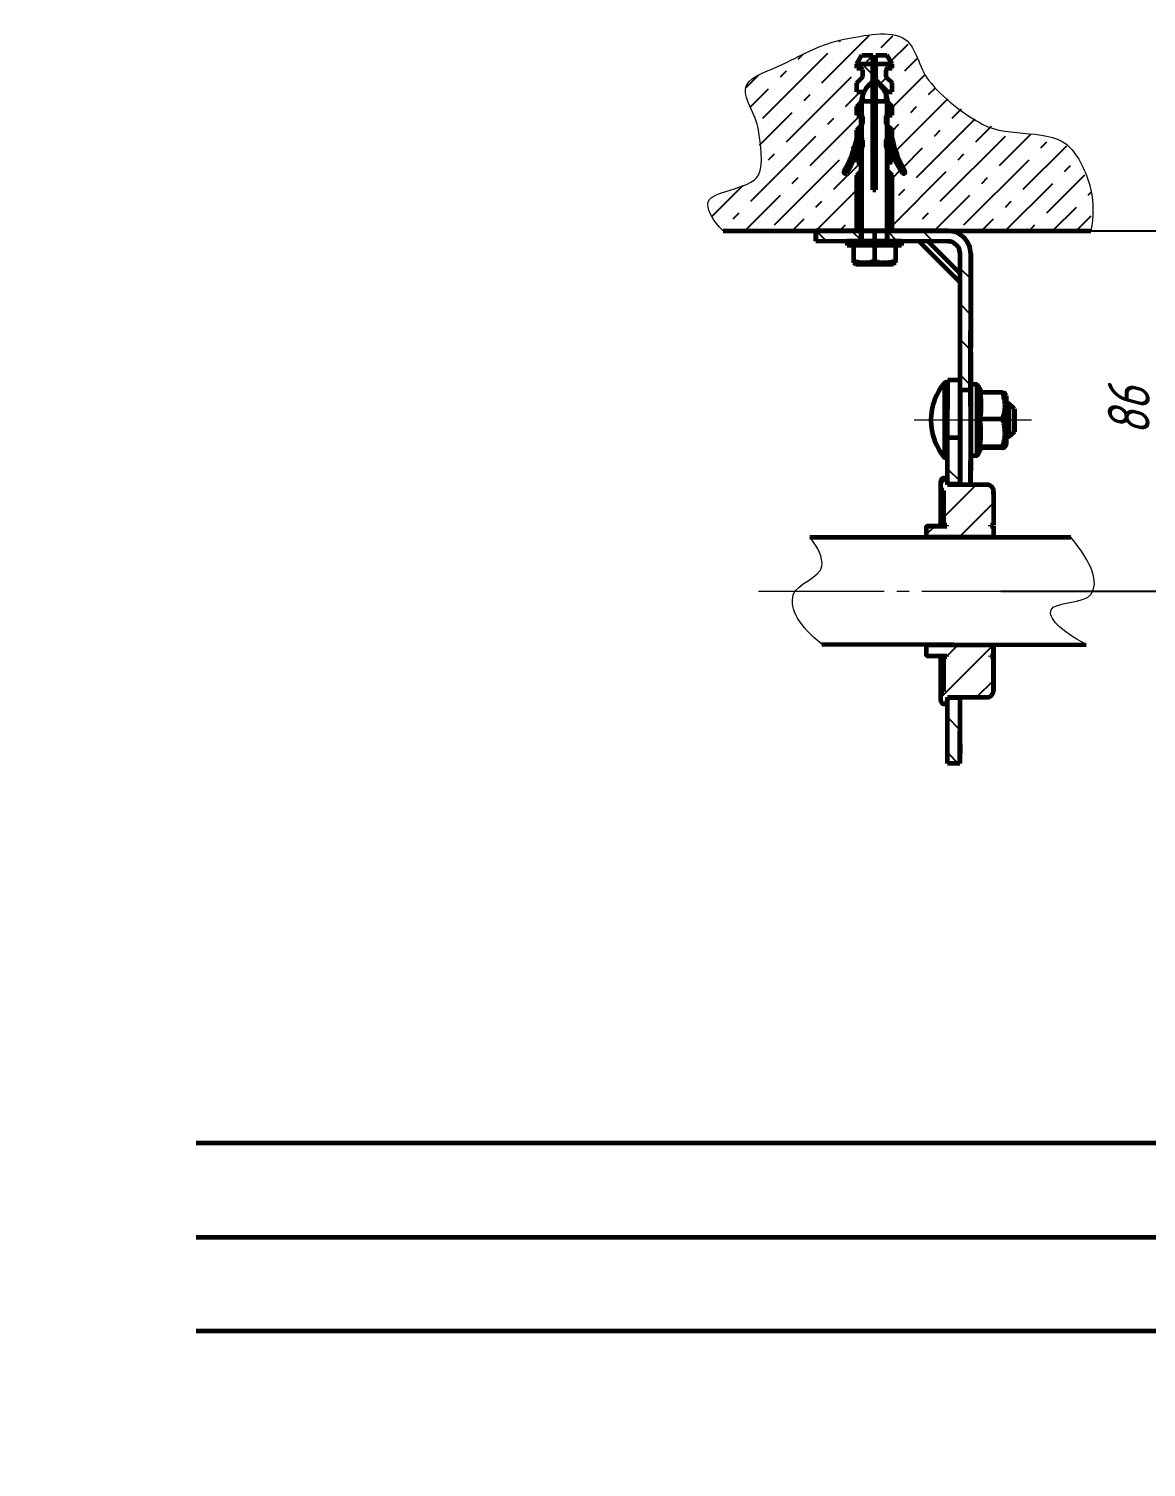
# Model space of a CAD drawing. Header units: millimetres. Extents: x 0 to 1680, y 0 to 594.
# Drawn here: x 0 to 133.5, y 0 to 171.9 of the extents above; entities that cross this region are included whole.
import ezdxf

# ---------------------------------------------------------------- set-up
doc = ezdxf.new("R2010")
doc.units = ezdxf.units.MM
for name, pattern in [('K5LT_AXLED', [19.5, 15, -1.5, 1.5, -1.5]), ('K5LT_BASIC', [0]), ('K5LT_THIN', [0])]:
    doc.linetypes.add(name, pattern=pattern)
doc.layers.add('Системный слой', color=7, linetype='Continuous')
doc.styles.add('KDIMTEXTSTYLE', font='GOST_AU.SHX', dxfattribs={"width": 0.96, "oblique": 15, "height": 5})
doc.dimstyles.new('KDIMSTYLE (1.00)', dxfattribs={"dimtxt": 5, "dimasz": 1, "dimexe": 2, "dimexo": 0, "dimgap": 1, "dimtad": 1, "dimtxsty": 'KDIMTEXTSTYLE', "dimsah": 1, "dimcen": 0, "dimdle": 1, "dimadec": 0, "dimazin": 0, "dimtfac": 0.667, "dimtmove": 0, "dimatfit": 3, "dimfxl": 1, "dimtvp": 1, "dimtolj": 1, "dimtzin": 0, "dimarcsym": 0})
pattern_1 = [(135, (0, 0), (-2.12132, -2.12132), [])]

# ---------------------------------------------------------------- blocks, each defined once
blk = doc.blocks.new('KDIMARROW_01')
at = {"layer": 'Системный слой'}
blk.add_hatch(color=0, dxfattribs=at).paths.add_polyline_path([(0, 0), (-5, 0.66), (-4.5, 0), (-5, -0.66)])
at = {"layer": 'Системный слой', "color": 0, "linetype": 'K5LT_THIN', "lineweight": 18}
for p, q in [((-4.5, 0), (-5, 0.66)), ((-5, 0.66), (0, 0)), ((0, 0), (-5, -0.66)), ((-5, -0.66), (-4.5, 0)), ((0, 0), (-1, 0))]:
    blk.add_line(p, q, dxfattribs=at)

msp = doc.modelspace()

# ---------------------------------------------------------------- hatches: boundary and pattern name
at = {"layer": 'Системный слой'}
h = msp.add_hatch(dxfattribs=at)
h.set_pattern_fill('Бетон', angle=45, style=0, pattern_type=0)
h.set_pattern_definition([(45, (0, 0), (-2.82843, 2.82843), [11, -5]), (45, (9.1924, 9.1924), (-2.82843, 2.82843), [1, -15]), (45, (4.2426, 7.071), (-2.82843, 2.82843), [11, -5]), (45, (13.435, 16.2635), (-2.82843, 2.82843), [1, -15])])
h.paths.add_polyline_path([(82.94565, 147.77569), (98.93412, 147.77569), (98.93412, 154.42569), (99.40786, 154.89943), (99.45912, 155.02318), (99.45912, 155.82569), (99.40786, 155.94943), (99.28412, 156.00069), (98.93412, 156.00069), (98.93412, 157.05069), (97.71022, 154.70121), (97.58747, 154.61972), (97.44306, 154.6489), (97.36157, 154.77164), (97.38509, 154.90714), (98.93412, 158.80069), (98.93412, 159.85069), (99.45912, 160.37569), (99.45912, 161.60069), (98.93412, 161.60069), (98.93412, 162.65069), (99.45912, 163.17569), (99.45912, 163.27569), (99.63412, 163.97118), (99.63412, 164.22569), (99.58286, 164.34943), (99.45912, 164.40069), (98.93412, 164.40069), (98.93412, 165.45069), (99.58286, 166.09943), (99.63412, 166.22318), (99.63412, 167.02569), (99.58286, 167.14943), (99.45912, 167.20069), (98.93412, 167.20069), (98.93412, 167.72569), (99.54034, 168.77569), (100.85609, 168.77569), (100.85609, 167.72569), (100.85609, 165.6449), (101.03412, 165.77569), (101.21215, 165.6449), (101.21215, 167.72569), (101.21215, 168.77569), (102.5279, 168.77569), (103.13412, 167.72569), (103.13412, 167.20069), (102.60912, 167.20069), (102.48538, 167.14943), (102.43412, 167.02569), (102.43412, 166.22318), (102.48538, 166.09943), (103.13412, 165.45069), (103.13412, 164.40069), (102.60912, 164.40069), (102.48538, 164.34943), (102.43412, 164.22569), (102.43412, 163.97118), (102.60912, 163.27569), (102.60912, 163.17569), (103.13412, 162.65069), (103.13412, 161.60069), (102.60912, 161.60069), (102.60912, 160.37569), (103.13412, 159.85069), (103.13412, 158.80069), (104.68315, 154.90714), (104.70436, 154.76134), (104.61626, 154.64325), (104.47046, 154.62204), (104.35802, 154.70121), (103.13412, 157.05069), (103.13412, 156.00069), (102.78412, 156.00069), (102.66038, 155.94943), (102.60912, 155.82569), (102.60912, 155.02318), (102.66038, 154.89943), (103.13412, 154.42569), (103.13412, 147.77569), (126.88857, 147.77569), (126.99492, 152.11195), (126.88857, 152.67569), (125.44697, 156.30627), (124.42736, 157.69943), (122.42428, 158.89242), (118.98638, 159.4328), (114.00906, 160.48237), (113.97762, 160.49943), (109.08819, 164.04547), (107.50708, 165.77569), (106.30151, 168.10987), (104.68315, 170.66688), (102.54557, 171.29308), (99.0934, 170.99093), (97.38509, 170.66688), (93.22753, 169.23824), (90.18421, 167.72569), (86.77158, 166.18662), (85.7453, 165.16288), (85.78514, 163.6386), (87.06591, 160.36278), (87.16869, 159.85069), (87.48674, 155.5897), (87.16869, 154.42569), (85.93535, 153.39857), (82.5374, 152.23101), (81.12825, 151.07674), (81.12188, 150.93456), (81.97129, 148.91182)])
h = msp.add_hatch(dxfattribs=at)
h.set_pattern_fill('Неметалл', angle=45, style=0, pattern_type=0)
h.set_pattern_definition([(45, (0, 0), (-2.12132, 2.12132), []), (135, (0, 0), (-2.12132, -2.12132), [])])
h.paths.add_polyline_path([(99.63412, 167.02569), (99.63412, 166.22318), (99.58286, 166.09943), (98.93412, 165.45069), (98.93412, 164.40069), (99.45912, 164.40069), (99.58286, 164.34943), (99.63412, 164.22569), (99.63412, 163.97118), (100.85609, 165.6449), (100.85609, 167.72569), (98.93412, 167.72569), (98.93412, 167.20069), (99.45912, 167.20069), (99.58286, 167.14943)])
h.paths.add_polyline_path([(102.48538, 166.09943), (102.43412, 166.22318), (102.43412, 167.02569), (102.48538, 167.14943), (102.60912, 167.20069), (103.13412, 167.20069), (103.13412, 167.72569), (101.21215, 167.72569), (101.21215, 165.6449), (102.43412, 163.97118), (102.43412, 164.22569), (102.48538, 164.34943), (102.60912, 164.40069), (103.13412, 164.40069), (103.13412, 165.45069)])
h.paths.add_polyline_path([(101.21215, 167.72569), (103.13412, 167.72569), (102.5279, 168.77569), (101.21215, 168.77569)])
h.paths.add_polyline_path([(98.93412, 167.72569), (100.85609, 167.72569), (100.85609, 168.77569), (99.54034, 168.77569)])
h.paths.add_polyline_path([(104.68315, 154.90714), (103.13412, 158.80069), (102.60912, 158.80069), (104.29232, 154.79996), (104.35802, 154.70121), (104.48077, 154.61972), (104.62518, 154.6489), (104.70667, 154.77164)])
h.paths.add_polyline_path([(103.13412, 158.80069), (103.13412, 159.85069), (102.60912, 160.37569), (102.60912, 158.80069)])
h.paths.add_polyline_path([(103.13412, 161.60069), (103.13412, 162.65069), (102.60912, 163.17569), (102.60912, 161.60069)])
h.paths.add_polyline_path([(98.93412, 162.65069), (98.93412, 161.60069), (99.45912, 161.60069), (99.45912, 163.17569)])
h.paths.add_polyline_path([(98.93412, 159.85069), (98.93412, 158.80069), (99.05422, 158.80069), (99.45912, 158.80069), (99.45912, 160.37569)])
h.paths.add_polyline_path([(98.93412, 157.05069), (99.45912, 158.80069), (99.05422, 158.80069), (98.93412, 158.80069), (97.38509, 154.90714), (97.36388, 154.76134), (97.45198, 154.64325), (97.59777, 154.62204), (97.71022, 154.70121)])
h.paths.add_polyline_path([(99.45912, 155.82569), (99.45912, 157.57569), (98.93412, 157.05069), (98.93412, 156.00069), (99.28412, 156.00069), (99.40786, 155.94943)])
h.paths.add_polyline_path([(102.60912, 157.57569), (102.60912, 155.82569), (102.66038, 155.94943), (102.78412, 156.00069), (103.13412, 156.00069), (103.13412, 157.05069)])
h.paths.add_polyline_path([(102.60912, 155.02318), (102.60912, 147.77569), (103.13412, 147.77569), (103.13412, 154.42569), (102.66038, 154.89943)])
h.paths.add_polyline_path([(98.93412, 154.42569), (98.93412, 147.77569), (99.45912, 147.77569), (99.45912, 155.02318), (99.40786, 154.89943)])
h = msp.add_hatch(dxfattribs=at)
h.set_pattern_fill('Металл', angle=135, style=0, pattern_type=0)
h.set_pattern_definition(pattern_1)
edge = h.paths.add_edge_path()
edge.add_line((109.78412, 147.76786), (94.03412, 147.77569))
edge.add_line((94.03412, 147.77569), (94.0335, 146.52569))
edge.add_line((94.0335, 146.52569), (109.7835, 146.51786))
edge.add_line((109.7835, 146.51786), (110.84394, 146.07799))
edge.add_line((110.84394, 146.07799), (111.28275, 145.01711))
edge.add_line((111.28275, 145.01711), (111.27687, 128.73235))
edge.add_line((111.27687, 128.73235), (112.5239, 128.73173))
edge.add_line((112.52389, 128.73172), (112.53275, 145.01649))
edge.add_line((112.53275, 145.01649), (111.76279, 146.92625))
edge.add_line((111.76279, 146.92625), (109.8827, 147.76604))
edge.add_line((109.8827, 147.76604), (109.78412, 147.76786))
h = msp.add_hatch(dxfattribs=at)
h.set_pattern_fill('Металл', angle=135, style=0, pattern_type=0)
h.set_pattern_definition(pattern_1)
edge = h.paths.add_edge_path()
edge.add_line((111.25247, 84.1104), (111.25562, 91.98235))
edge.add_line((111.25563, 91.98236), (109.75562, 91.9831))
edge.add_line((109.75562, 91.9831), (109.75247, 84.11085))
edge.add_line((109.75247, 84.11085), (111.25247, 84.1104))
h.paths.add_polyline_path([(111.26809, 115.51711), (111.27086, 121.10072), (109.77086, 121.10121), (109.76809, 115.51786)])
h = msp.add_hatch(dxfattribs=at)
h.set_pattern_fill('Металл', angle=45, style=0, pattern_type=0)
h.set_pattern_definition([(45, (0, 0), (-2.12132, 2.12132), [])])
edge = h.paths.add_edge_path()
edge.add_line((108.95544, 91.6335), (109.47934, 91.25297))
edge.add_line((109.47934, 91.25297), (109.75544, 91.6331))
edge.add_line((109.75544, 91.6331), (109.75564, 92.0331))
edge.add_line((109.75564, 92.0331), (114.45564, 92.03076))
edge.add_line((114.45564, 92.03076), (115.23093, 92.63191))
edge.add_line((115.23093, 92.63191), (115.25604, 92.83036))
edge.add_line((115.25604, 92.83036), (115.25805, 96.88037))
edge.add_line((115.25805, 96.88037), (114.88655, 96.88055))
edge.add_line((114.88655, 96.88055), (114.8866, 96.98055))
edge.add_line((114.8866, 96.98055), (115.2581, 96.98037))
edge.add_line((115.2581, 96.98037), (115.25876, 98.30537))
edge.add_line((115.25876, 98.30537), (107.25876, 98.30935))
edge.add_line((107.25876, 98.30935), (107.2581, 96.98435))
edge.add_line((107.2581, 96.98435), (109.6796, 96.98314))
edge.add_line((109.6796, 96.98314), (109.67955, 96.88314))
edge.add_line((109.67955, 96.88314), (109.30805, 96.88333))
edge.add_line((109.30805, 96.88333), (109.30599, 92.73332))
edge.add_line((109.30599, 92.73332), (108.95581, 92.3835))
edge.add_line((108.95581, 92.3835), (108.95544, 91.6335))
edge = h.paths.add_edge_path()
edge.add_line((109.76847, 117.83309), (109.24457, 118.21361))
edge.add_line((109.24457, 118.21361), (108.96847, 117.83348))
edge.add_line((108.96847, 117.83348), (108.96809, 117.08348))
edge.add_line((108.96809, 117.08348), (109.31792, 116.73331))
edge.add_line((109.31792, 116.73331), (109.31586, 112.58331))
edge.add_line((109.31586, 112.58331), (109.68736, 112.58312))
edge.add_line((109.68736, 112.58312), (109.68731, 112.48312))
edge.add_line((109.68731, 112.48312), (107.26581, 112.48433))
edge.add_line((107.26581, 112.48433), (107.26515, 111.15932))
edge.add_line((107.26515, 111.15932), (115.26515, 111.15535))
edge.add_line((115.26515, 111.15535), (115.26581, 112.48035))
edge.add_line((115.26581, 112.48035), (114.89431, 112.48054))
edge.add_line((114.89431, 112.48054), (114.89436, 112.58054))
edge.add_line((114.89436, 112.58054), (115.26586, 112.58035))
edge.add_line((115.26586, 112.58035), (115.26787, 116.63035))
edge.add_line((115.26787, 116.63035), (114.66633, 117.40574))
edge.add_line((114.66633, 117.40574), (114.46827, 117.43075))
edge.add_line((114.46827, 117.43075), (109.76827, 117.43309))
edge.add_line((109.76827, 117.43309), (109.76847, 117.83309))

# ---------------------------------------------------------------- linework, layer by layer
at = {"layer": 'Системный слой', "color": 5, "linetype": 'K5LT_BASIC', "lineweight": 60, "true_color": 0x0000ff}
for p, q in [((98.93412, 167.72569), (99.54034, 168.77569)), ((99.54034, 168.77569), (100.85609, 168.77569)), ((100.85609, 167.72569), (100.85609, 168.77569)), ((101.21215, 168.77569), (102.5279, 168.77569)), ((101.21215, 167.72569), (101.21215, 168.77569)), ((103.13412, 167.72569), (102.5279, 168.77569)), ((98.93412, 167.72569), (100.85609, 167.72569)), ((98.93412, 167.20069), (98.93412, 167.72569)), ((98.93412, 167.20069), (99.45912, 167.20069)), ((99.63412, 166.22318), (99.63412, 167.02569)), ((100.85609, 152.67569), (100.85609, 167.72569)), ((101.21215, 152.67569), (101.21215, 167.72569)), ((101.21215, 167.72569), (103.13412, 167.72569)), ((102.43412, 166.22318), (102.43412, 167.02569)), ((102.60912, 167.20069), (103.13412, 167.20069)), ((103.13412, 167.20069), (103.13412, 167.72569)), ((98.93412, 165.45069), (99.58286, 166.09943)), ((98.93412, 164.40069), (98.93412, 165.45069)), ((102.48538, 166.09943), (103.13412, 165.45069)), ((103.13412, 164.40069), (103.13412, 165.45069)), ((98.93412, 164.40069), (99.45912, 164.40069)), ((99.63412, 163.42318), (99.63412, 164.22569)), ((102.43412, 163.42318), (102.43412, 164.22569)), ((102.60912, 164.40069), (103.13412, 164.40069)), ((98.93412, 162.65069), (99.58286, 163.29943)), ((98.93412, 161.60069), (98.93412, 162.65069)), ((99.45912, 146.52569), (99.45912, 163.27569)), ((99.45912, 163.27569), (102.60912, 163.27569)), ((102.48538, 163.29943), (103.13412, 162.65069)), ((102.60912, 146.52569), (102.60912, 163.27569)), ((103.13412, 161.60069), (103.13412, 162.65069)), ((98.93412, 161.60069), (99.45912, 161.60069)), ((98.93412, 159.85069), (99.58286, 160.49943)), ((99.63412, 160.62318), (99.63412, 161.42569)), ((102.43412, 160.62318), (102.43412, 161.42569)), ((102.48538, 160.49943), (103.13412, 159.85069)), ((102.60912, 161.60069), (103.13412, 161.60069)), ((98.93412, 158.80069), (98.93412, 159.85069)), ((99.05422, 158.80069), (98.93412, 158.80069)), ((99.05422, 158.80069), (99.45912, 158.80069)), ((99.63412, 157.82318), (99.63412, 158.62569)), ((102.43412, 157.82318), (102.43412, 158.62569)), ((102.60912, 158.80069), (103.13412, 158.80069)), ((103.13412, 158.80069), (103.13412, 159.85069)), ((99.45912, 157.57569), (98.93412, 157.05069)), ((98.93412, 156.00069), (98.93412, 157.05069)), ((99.45912, 157.57569), (99.58286, 157.69943)), ((99.45912, 155.02318), (99.45912, 157.57569)), ((102.48538, 157.69943), (103.13412, 157.05069)), ((103.13412, 156.00069), (103.13412, 157.05069)), ((98.93412, 156.00069), (99.28412, 156.00069)), ((98.93412, 154.42569), (99.40786, 154.89943)), ((102.60912, 155.02318), (102.60912, 155.82569)), ((102.66038, 154.89943), (103.13412, 154.42569)), ((102.78412, 156.00069), (103.13412, 156.00069)), ((98.93412, 147.77569), (98.93412, 154.42569)), ((103.13412, 147.77569), (103.13412, 154.42569)), ((100.85609, 152.67569), (101.21215, 152.67569)), ((82.94565, 147.77569), (126.88857, 147.77569)), ((94.0335, 146.52569), (94.03412, 147.77569)), ((109.7835, 146.51786), (94.0335, 146.52569)), ((94.03412, 147.77569), (94.03412, 146.52569)), ((109.78412, 147.76786), (94.03412, 147.77569)), ((97.78412, 146.52569), (97.78412, 146.02569)), ((104.28412, 146.52569), (97.78412, 146.52569)), ((98.93412, 147.77569), (103.13412, 147.77569)), ((101.03412, 147.77569), (101.03412, 146.52569)), ((104.28412, 146.52569), (104.28412, 146.02569)), ((111.28105, 141.59821), (106.3646, 146.51956)), ((111.28158, 142.6683), (107.43469, 146.51903)), ((104.28412, 146.02569), (97.78412, 146.02569)), ((98.53412, 146.02569), (98.53412, 144.15775)), ((101.03412, 146.02569), (101.03412, 144.15775)), ((103.53412, 146.02569), (103.53412, 144.15775)), ((111.27368, 126.76711), (111.28275, 145.01711)), ((112.52368, 126.76649), (112.53275, 145.01649)), ((112.53757, 145.01649), (112.53275, 145.01649)), ((112.53635, 142.10964), (112.53757, 145.01657)), ((112.53757, 145.01649), (112.53635, 142.10964)), ((112.54817, 145.01648), (112.53938, 145.01649)), ((112.54817, 145.01648), (112.54259, 133.79549)), ((98.53412, 144.15775), (98.53412, 143.93446)), ((98.53412, 143.93446), (98.80912, 143.77569)), ((98.80912, 143.77569), (103.25912, 143.77569)), ((103.53412, 143.93446), (103.25912, 143.77569)), ((103.53412, 143.93446), (103.53412, 144.15775)), ((112.53771, 142.10963), (112.53635, 142.10964)), ((112.53838, 132.45926), (112.5364, 129.39769)), ((112.53396, 127.39604), (112.53677, 131.73353)), ((112.54164, 132.15521), (112.53847, 127.43246)), ((109.78376, 129.64906), (109.42268, 129.64924)), ((109.77107, 123.06644), (109.78385, 129.69487)), ((109.78473, 129.95082), (111.27449, 129.95008)), ((113.28446, 129.39732), (112.53446, 129.39769)), ((111.27107, 123.06595), (111.27914, 127.24814)), ((112.52687, 128.73173), (112.52389, 128.73172)), ((116.30518, 128.44684), (113.61605, 128.44818)), ((116.7838, 128.07058), (116.59564, 128.39686)), ((117.08334, 127.14543), (116.78293, 127.14558)), ((117.78303, 126.52008), (117.08334, 127.14543)), ((111.27716, 121.52409), (111.2795, 123.87289)), ((116.30262, 125.2504), (113.61348, 125.25174)), ((109.76829, 117.48309), (109.77107, 123.06644)), ((109.77107, 123.06644), (111.27107, 123.06595)), ((111.26829, 117.48234), (111.27107, 123.06595)), ((111.27926, 122.31989), (111.27795, 122.31989)), ((116.78089, 122.22058), (116.59231, 121.89433)), ((117.08135, 123.14543), (116.78094, 123.14558)), ((117.78166, 123.77008), (117.08135, 123.14543)), ((109.76987, 120.64906), (109.41821, 120.64924)), ((113.28023, 120.89732), (112.53023, 120.89769)), ((112.53299, 120.89769), (112.53178, 119.09145)), ((116.30186, 121.94937), (113.61273, 121.95071)), ((116.30368, 121.84479), (113.74203, 121.84606)), ((111.27864, 120.00465), (111.27716, 118.51888)), ((108.96809, 117.08348), (108.96847, 117.83348)), ((109.76847, 117.83309), (109.76827, 117.43309)), ((109.31586, 112.58331), (109.31792, 116.73331)), ((115.26787, 116.63035), (115.26586, 112.58035)), ((107.26515, 111.15932), (107.26581, 112.48433)), ((107.26581, 112.48434), (109.68731, 112.48313)), ((109.68731, 112.48312), (109.68736, 112.58312)), ((114.89436, 112.58054), (114.89431, 112.48054)), ((114.89431, 112.48054), (115.26581, 112.48035)), ((115.26581, 112.48035), (115.26515, 111.15535)), ((93.31812, 111.14658), (124.49512, 111.14658)), ((94.75305, 98.38036), (126.32139, 98.30935)), ((107.2581, 96.98435), (107.25876, 98.30935)), ((115.25876, 98.30537), (115.2581, 96.98037)), ((107.25811, 96.98434), (109.67961, 96.98313)), ((109.30599, 92.73332), (109.30805, 96.88333)), ((109.67955, 96.88314), (109.6796, 96.98314)), ((114.8866, 96.98055), (114.88655, 96.88055)), ((114.88661, 96.98054), (115.25811, 96.98036)), ((115.25805, 96.88037), (115.25604, 92.83036)), ((108.95544, 91.6335), (108.95581, 92.3835)), ((109.00437, 91.4416), (109.00574, 91.4391)), ((109.75247, 84.11085), (109.75562, 91.9831)), ((109.75564, 92.0331), (109.75544, 91.6331)), ((111.25247, 84.1104), (111.25562, 91.98235)), ((111.25644, 86.40325), (111.25247, 84.1104)), ((111.25247, 84.1104), (109.75247, 84.11085)), ((184.775, 38.75), (20, 38.75)), ((20, 27.5), (184.775, 27.5)), ((184.775, 16.25), (20, 16.25))]:
    msp.add_line(p, q, dxfattribs=at)
at = {"layer": 'Системный слой', "color": 7, "linetype": 'K5LT_THIN', "lineweight": 18}
for p, q in [((99.70912, 164.16683), (99.70912, 163.27569)), ((102.35912, 164.16683), (102.35912, 163.27569)), ((99.70912, 146.52569), (99.70912, 163.27569)), ((99.70912, 146.52569), (99.70912, 163.02569)), ((102.35912, 146.52569), (102.35912, 163.27569)), ((102.35912, 146.52569), (102.35912, 163.02569))]:
    msp.add_line(p, q, dxfattribs=at)
at = {"layer": 'Системный слой', "color": 30, "linetype": 'K5LT_AXLED', "lineweight": 18, "true_color": 0xff8000}
for p, q in [((119.78303, 125.14409), (105.78235, 125.15105)), ((87.19459, 104.6899), (131.2116, 104.6899))]:
    msp.add_line(p, q, dxfattribs=at)
at = {"layer": 'Системный слой', "color": 5, "linetype": 'K5LT_BASIC', "lineweight": 60, "true_color": 0x0000ff}
for centre, radius, start, end in [((99.45912, 167.02569), 0.175, 0, 90), ((102.60912, 167.02569), 0.175, 90, 180), ((99.45912, 166.22318), 0.175, 315, 0), ((102.60912, 166.22318), 0.175, 180, 225), ((99.45912, 164.22569), 0.175, 0, 90), ((99.45912, 163.42318), 0.175, 315, 0), ((102.60912, 164.22569), 0.175, 90, 180), ((102.60912, 163.42318), 0.175, 180, 225), ((99.45912, 161.42569), 0.175, 0, 90), ((99.45912, 160.62318), 0.175, 315, 0), ((102.60912, 161.42569), 0.175, 90, 180), ((102.60912, 160.62318), 0.175, 180, 225), ((85.98162, 161.69886), 13.27277, 329.2226444, 347.3875868), ((87.85676, 161.32765), 11.87436, 326.0792327, 347.713037), ((99.45912, 158.62569), 0.175, 0, 90), ((102.60912, 158.62569), 0.175, 90, 180), ((114.21148, 161.32765), 11.87436, 192.286963, 213.9207673), ((116.08661, 161.69886), 13.27277, 192.6124132, 210.7773556), ((99.45912, 157.82318), 0.175, 315, 0), ((102.60912, 157.82318), 0.175, 180, 225), ((97.55048, 154.80864), 0.1925, 149.2226444, 326.0792327), ((99.28412, 155.82569), 0.175, 0, 90), ((99.28412, 155.02318), 0.175, 315, 0), ((102.78412, 155.82569), 0.175, 90, 180), ((102.78412, 155.02318), 0.175, 180, 225), ((104.51776, 154.80864), 0.1925, 213.9207673, 30.7773556), ((114.78235, 125.14657), 7, 139.9663224, 179.9715165), ((112.04923, 128.21112), 1.71257, 7.9546771, 43.8399351), ((114.78235, 125.14657), 7, 179.9715165, 219.9767073), ((112.04615, 122.08476), 1.7126, 316.1034222, 353.6523239), ((109.31809, 117.08331), 0.35, 179.9714996, 269.9715379), ((109.36847, 117.83329), 0.4, 359.9715234, 179.9715572), ((109.36848, 117.8332), 0.40006, 1.1033772, 139.0258612), ((114.46787, 116.63075), 0.8, 359.9715066, 89.9715357), ((109.35544, 91.6333), 0.4, 179.9714725, 359.9715063), ((109.30581, 92.38332), 0.35, 89.9714918, 179.9715301), ((109.35545, 91.63338), 0.40007, 222.8114972, 358.8393814), ((114.45604, 92.83076), 0.8, 269.971494, 359.9715231)]:
    msp.add_arc(centre, radius, start, end, dxfattribs=at)
for centre, major_axis, ratio, start_param, end_param in [((109.78275, 145.01786), (0.00075, 1.5), 0.999999876, 4.71238898, 6.283185307), ((109.78275, 145.01786), (0.00137, 2.75), 0.999999876, 4.71238898, 6.283185307), ((109.78938, 145.01786), (0.00137, 2.75), 0.999999876, 4.71238898, 6.283185307), ((111.53828, 143.11013), (-0.99943, 1.0005), 0.000251533, -3.193535294, -3.141844167), ((111.53677, 143.11013), (0.99958, -1.0005), 0.000251494, 6.282933794, 6.283436821), ((112.53748, 131.11389), (-0.00106, -2.125), 0.00049716, 3.141592654, 4.416494004), ((112.53748, 131.11389), (-0.00106, -2.125), 0.00049716, 1.274797062, 3.141592654), ((112.5401, 133.7955), (-0.00249, -5), 0.00049716, 1.236550222, 1.570795354), ((109.42045, 125.14924), (-0.00224, -4.5), 0.00049716, 3.142185037, 4.712448431), ((109.42045, 125.14924), (-0.00224, -4.5), 0.00049716, 3.141592653, 3.142185037), ((109.78244, 125.32582), (0.0023, 4.625), 0.00049716, 0, 0.334245065), ((112.53235, 125.14769), (0.00211, 4.25), 0.00049716, 0, 0.495727441), ((113.28235, 125.14732), (0.00211, 4.25), 0.00049716, 0, 0.495727441), ((113.28235, 125.14732), (0.00211, 4.25), 0.00049716, 6.282668112, 6.283185307), ((111.27041, 115.73235), (-0.00646, -13), 0.00049716, 3.141592654, 4.581244759), ((132.9297, 115.72158), (-26148.53544, 13), 0.00049716, -1.570015699, -1.569967895), ((111.27041, 115.73235), (-0.00646, -13), 0.00049716, 1.701940548, 3.141592654), ((111.27041, 115.73235), (-0.00646, -13), 0.00049716, 1.701940548, 3.140498286), ((112.52041, 115.73173), (-0.00646, -13), 0.00049716, 3.141592654, 4.581244719), ((112.51743, 115.73173), (-0.00646, -13), 0.00049716, 3.141592654, 3.142373284), ((112.52041, 115.73173), (-0.00646, -13), 0.00049716, 1.701940588, 3.141592654), ((112.52041, 115.73173), (-0.00646, -13), 0.00049716, 1.701940588, 3.141592654), ((112.53235, 125.14769), (0.00211, 4.25), 0.00049716, 0.495727441, 3.141592654), ((113.28235, 125.14732), (0.00211, 4.25), 0.00049716, 0.495727441, 3.141592654), ((116.78235, 125.14558), (-0.00145, -2.925), 0.00049716, 3.140731547, 5.208116419), ((116.78235, 125.14558), (0.00108, 2.1625), 0.00049716, 0.00049716, 3.141095494), ((116.78235, 125.14558), (0.00108, 2.1625), 0.00049716, 5.893044405, 6.283682467), ((116.78235, 125.14558), (-0.00145, -2.925), 0.00049716, -3.959484998, -3.14245376), ((117.08235, 125.14543), (-0.00099, -2), 0.00049716, 3.141592653, 4.712448431), ((117.08235, 125.14543), (-0.00099, -2), 0.00049716, 3.14114876, 3.141592653), ((117.78235, 125.14508), (-0.00068, -1.375), 0.00049716, 3.14114876, 4.712448431), ((117.78235, 125.14508), (-0.00068, -1.375), 0.00049716, 0.000443893, 3.14114876), ((109.42045, 125.14924), (-0.00224, -4.5), 0.00049716, 4.712448431, 6.282592923), ((117.08235, 125.14543), (-0.00099, -2), 0.00049716, 4.712448431, 6.283185307), ((117.78235, 125.14508), (-0.00068, -1.375), 0.00049716, 4.712448431, 6.2836292), ((116.78235, 125.14558), (-0.00145, -2.925), 0.00049716, 5.208116419, 6.284046413), ((116.78235, 125.14558), (-0.00145, -2.925), 0.00049716, 0.000861106, 0.817892345), ((116.78235, 125.14558), (0.00108, 2.1625), 0.00049716, 3.141095494, 3.531733556), ((117.08235, 125.14543), (-0.00099, -2), 0.00049716, 0, 0.000443893), ((109.42045, 125.14924), (-0.00224, -4.5), 0.00049716, 6.282592923, 6.283185307), ((111.27716, 120.02149), (0.00106, 2.125), 0.00049716, 0.785398784, 3.141592654), ((113.28235, 125.14732), (0.00211, 4.25), 0.00049716, 3.141592654, 3.142109848), ((112.53024, 120.73173), (-0.00249, -5), 0.00049716, 0.849973685, 1.236551261), ((108.96196, 104.73349), (-0.00614, -12.35), 0.00049716, -4.034011764, -3.190221215), ((132.92423, 104.72158), (-25545.1077, 12.7), 0.00049716, -1.570073594, -1.569889606), ((132.92423, 104.72158), (-25645.67899, 12.75), 0.00049716, -1.569951651, -1.569893162), ((111.26196, 104.73235), (0.00634, 12.75), 0.00049716, 0, 0.000844676), ((111.26196, 104.73235), (0.00634, 12.75), 0.00049716, 6.194590804, 6.283185307), ((111.27716, 120.02149), (0.00106, 2.125), 0.00049716, 3.141592654, 3.926991438), ((115.26196, 104.73036), (-0.00592, -11.9), 0.00049716, 2.903723589, 3.142330551), ((107.26196, 104.73434), (-0.00385, -7.75), 0.00049716, 3.141592654, 3.14323888), ((132.92423, 104.72158), (-15588.54997, 7.75), 0.00049716, -1.569305438, -1.5691501), ((132.92423, 104.72158), (15789.69256, -7.85), 0.00049716, -4.710917084, -4.710893556), ((132.92423, 104.72158), (-15588.54997, 7.75), 0.00049716, -1.569663298, -1.569639466), ((132.92423, 104.72158), (15789.69256, -7.85), 0.00049716, -4.711270385, -4.711246857), ((114.89046, 104.73054), (-0.0039, -7.85), 0.00049716, 2.981805344, 3.141592654), ((115.26196, 104.73036), (-0.0039, -7.85), 0.00049716, 3.141592654, 3.142711249), ((132.92423, 104.72158), (12923.41079, -6.425), 0.00049716, -4.711022292, -4.710403259), ((115.26196, 104.73036), (-0.00319, -6.425), 0.00049716, 3.141592654, 3.142959343), ((132.92423, 104.72158), (12923.41079, -6.425), 0.00049716, 4.710403259, 4.711022291), ((115.26196, 104.73036), (-0.00592, -11.9), 0.00049716, 6.282447408, 7.291114216), ((115.26196, 104.73036), (-0.0039, -7.85), 0.00049716, 0, 0.628488296), ((115.26196, 104.73036), (-0.00385, -7.75), 0.00049716, 6.282052278, 6.893696895), ((115.26196, 104.73036), (-0.00319, -6.425), 0.00049716, 0, 0.152943997), ((115.26196, 104.73036), (-0.00319, -6.425), 0.00049716, 6.281818618, 6.283185307), ((132.92423, 104.72158), (-15588.54997, 7.75), 0.00049716, 1.5691501, 1.569305439), ((107.26196, 104.73434), (-0.00385, -7.75), 0.00049716, 6.28153908, 6.283185307), ((108.96196, 104.73349), (-0.00614, -12.35), 0.00049716, 0.048628561, 0.89241911), ((132.92423, 104.72158), (15789.69256, -7.85), 0.00049716, 4.710893556, 4.710917084), ((132.92423, 104.72158), (15789.69256, -7.85), 0.00049716, 4.711246857, 4.711270385), ((114.89046, 104.73054), (-0.0039, -7.85), 0.00049716, 0, 0.159787312), ((132.92423, 104.72158), (-15588.54997, 7.75), 0.00049716, 1.569639466, 1.569663298), ((115.26196, 104.73036), (-0.0039, -7.85), 0.00049716, 6.282066712, 6.283185307), ((132.92423, 104.72158), (-25645.67899, 12.75), 0.00049716, 1.569893162, 1.569951651), ((132.92423, 104.72158), (-25545.1077, 12.7), 0.00049716, 1.569889606, 1.570073594), ((111.26196, 104.73235), (0.00634, 12.75), 0.00049716, 3.141592654, 3.230187166), ((111.26196, 104.73235), (0.00634, 12.75), 0.00049716, 3.140747978, 3.141592654), ((111.26175, 102.76712), (0.00861, 17.32252), 0.00049716, 3.475836744, 3.889447824)]:
    msp.add_ellipse(centre, major_axis=major_axis, ratio=ratio, start_param=start_param, end_param=end_param, dxfattribs=at)
at = {"layer": 'Системный слой', "color": 7, "linetype": 'K5LT_THIN', "lineweight": 18}
for points, knots in [([(82.94565, 147.77569), (81.76781, 148.98135), (81.15988, 150.03431), (81.12188, 150.93456), (81.04913, 152.65784), (86.28738, 152.60709), (87.16869, 154.42569), (87.85344, 155.83868), (87.40111, 158.07295), (87.16869, 159.85069), (86.93308, 161.65286), (85.15244, 163.83425), (85.7453, 165.16288), (86.29783, 166.40117), (88.66404, 166.95413), (90.18421, 167.72569), (92.49115, 168.89657), (94.88548, 170.1923), (97.38509, 170.66688), (99.73035, 171.11215), (102.93616, 171.85453), (104.68315, 170.66688), (106.03512, 169.74777), (106.35686, 167.22828), (107.50708, 165.77569), (109.20741, 163.62837), (111.58933, 161.80585), (113.97762, 160.49943), (117.07227, 158.80663), (122.19433, 160.15213), (124.42736, 157.69943), (125.58207, 156.43113), (126.5055, 154.45164), (126.88857, 152.67569), (127.22409, 151.12013), (127.22409, 149.4868), (126.88857, 147.77569)], [0, 0, 0, 0, 1, 1, 1, 2, 2, 2, 3, 3, 3, 4, 4, 4, 5, 5, 5, 6, 6, 6, 7, 7, 7, 8, 8, 8, 9, 9, 9, 10, 10, 10, 11, 11, 11, 12, 12, 12, 12]), ([(94.75305, 98.38036), (92.00701, 100.56225), (90.86956, 102.53237), (91.3407, 104.29071), (91.67386, 105.53404), (94.60609, 106.36967), (94.75305, 107.70305), (94.86665, 108.7338), (94.38834, 109.88165), (93.31812, 111.14658)], [0, 0, 0, 0, 1, 1, 1, 2, 2, 2, 3, 3, 3, 3]), ([(126.32139, 98.30935), (123.18034, 100.08141), (121.78449, 101.47725), (122.13385, 102.49689), (122.43365, 103.37186), (126.18604, 103.28051), (126.88857, 104.29071), (127.89245, 105.73422), (127.09463, 108.01951), (124.49512, 111.14658)], [0, 0, 0, 0, 1, 1, 1, 2, 2, 2, 3, 3, 3, 3])]:
    msp.add_open_spline(points, degree=3, knots=knots, dxfattribs=at)
at = {"layer": 'Системный слой', "color": 5, "linetype": 'K5LT_BASIC', "lineweight": 60, "true_color": 0x0000ff}
for points in [[(101.03412, 165.77569), (100.15448, 165.16288), (99.62948, 164.32955), (99.45912, 163.27569)], [(101.03412, 165.77569), (101.91376, 165.16288), (102.43876, 164.32955), (102.60912, 163.27569)]]:
    msp.add_open_spline(points, degree=3, dxfattribs=at)
for points, knots in [([(101.03412, 144.15775), (100.99409, 144.14441), (100.8631, 144.10231), (100.66558, 144.04715), (100.42988, 143.9952), (100.2132, 143.96005), (99.99827, 143.93936), (99.79297, 143.93245), (99.57726, 143.9384), (99.32944, 143.96243), (99.06043, 144.00957), (98.7906, 144.07657), (98.61793, 144.1298), (98.53412, 144.15775)], [0, 0, 0, 0, 0.689735519, 2.249219949, 3.3618836, 4.65909116, 5.868387784, 6.927819562, 8.056313438, 9.438688557, 11.042970053, 12.553459891, 14, 14, 14, 14]), ([(103.53412, 144.15775), (103.43739, 144.12551), (103.24898, 144.06812), (102.95467, 143.99822), (102.66699, 143.9526), (102.40281, 143.93368), (102.17844, 143.93413), (101.98286, 143.94655), (101.79327, 143.96943), (101.6052, 144.00217), (101.35047, 144.05941), (101.16023, 144.11571), (101.03412, 144.15775)], [0, 0, 0, 0, 1.549818016, 2.992222291, 4.610295244, 6.008391322, 7.059696198, 8.058213685, 9.015784664, 9.985196521, 10.978290135, 13, 13, 13, 13]), ([(113.61605, 128.44818), (113.63295, 128.3825), (113.65783, 128.26935), (113.68762, 128.09206), (113.71047, 127.90956), (113.72859, 127.69528), (113.74013, 127.47004), (113.74642, 127.24568), (113.74921, 127.03411), (113.7498, 126.82863), (113.74848, 126.62156), (113.7447, 126.40677), (113.73718, 126.18441), (113.72462, 125.96937), (113.70695, 125.77636), (113.68704, 125.62024), (113.65928, 125.44911), (113.6339, 125.33059), (113.61348, 125.25174)], [0, 0, 0, 0, 1.188165938, 2.039521051, 3.180491233, 4.450286848, 5.857689678, 7.186006017, 8.432903852, 9.610133153, 10.830757966, 12.107710705, 13.425759817, 14.783755732, 15.93266221, 16.866013044, 17.574108926, 19, 19, 19, 19]), ([(116.30518, 128.44684), (116.31303, 128.42364), (116.33313, 128.36319), (116.37464, 128.2325), (116.43711, 128.01698), (116.50844, 127.71898), (116.56481, 127.38086), (116.5923, 127.0634), (116.59631, 126.77987), (116.58348, 126.52137), (116.55494, 126.26452), (116.51111, 126.00695), (116.43423, 125.66649), (116.35852, 125.41494), (116.30262, 125.2504)], [0, 0, 0, 0, 0.334883074, 0.870695993, 1.875345216, 3.416943984, 5.084008123, 6.608631173, 7.828136142, 9.013965193, 10.194706262, 11.404035269, 12.622321197, 15, 15, 15, 15]), ([(116.30518, 128.44684), (116.36132, 128.44141), (116.43677, 128.43315), (116.51377, 128.42194), (116.55854, 128.41329), (116.58623, 128.40489), (116.59418, 128.39939), (116.59564, 128.39686)], [0, 0, 0, 0, 2.671892639, 4.012561999, 5.39073189, 6.803253617, 8, 8, 8, 8]), ([(113.61273, 121.95071), (113.62969, 122.01851), (113.6548, 122.13581), (113.68509, 122.32106), (113.7086, 122.51479), (113.72726, 122.74527), (113.73898, 122.98976), (113.7452, 123.23427), (113.74778, 123.46377), (113.74806, 123.68395), (113.7463, 123.90137), (113.74188, 124.12224), (113.73353, 124.34611), (113.7202, 124.55923), (113.70221, 124.74801), (113.68259, 124.89921), (113.656, 125.06325), (113.63227, 125.17649), (113.61348, 125.25174)], [0, 0, 0, 0, 1.187948758, 2.047689684, 3.218524256, 4.540974842, 6.024570393, 7.428708022, 8.743582396, 9.965751742, 11.209900783, 12.479504082, 13.765309074, 15.064426757, 16.151657577, 17.025264252, 17.682640861, 19, 19, 19, 19]), ([(116.30262, 125.2504), (116.34663, 125.11614), (116.42702, 124.84643), (116.50403, 124.50611), (116.54908, 124.23047), (116.57252, 124.03343), (116.58854, 123.82331), (116.59254, 123.68231), (116.59252, 123.59974)], [0, 0, 0, 0, 2.23658649, 4.481337725, 5.607795715, 6.73658649, 7.678897857, 9, 9, 9, 9]), ([(116.59252, 123.59974), (116.5925, 123.49274), (116.58656, 123.3337), (116.56608, 123.1086), (116.54044, 122.91168), (116.49935, 122.6785), (116.42559, 122.35206), (116.35343, 122.10638), (116.30186, 121.94937)], [0, 0, 0, 0, 1.720947263, 2.561925548, 3.639906935, 4.915900731, 6.363913139, 9, 9, 9, 9]), ([(113.74825, 121.89542), (113.74845, 121.89725), (113.74841, 121.90139), (113.7466, 121.90786), (113.74201, 121.91486), (113.73349, 121.92196), (113.71998, 121.92872), (113.70185, 121.9347), (113.68211, 121.9395), (113.6554, 121.94471), (113.63157, 121.94831), (113.61273, 121.95071)], [0, 0, 0, 0, 1.193021441, 2.681301337, 4.200030306, 5.738140191, 7.292175102, 8.592746033, 9.637774794, 10.424144101, 12, 12, 12, 12]), ([(116.59231, 121.89433), (116.59439, 121.8979), (116.59007, 121.90451), (116.56223, 121.91414), (116.51846, 121.92316), (116.43976, 121.93497), (116.36067, 121.94367), (116.30186, 121.94937)], [0, 0, 0, 0, 1.541918028, 2.843302806, 4.154024344, 5.455049435, 8, 8, 8, 8]), ([(116.30368, 121.84479), (116.35963, 121.85017), (116.43479, 121.85835), (116.5114, 121.86948), (116.55588, 121.87809), (116.5831, 121.88641), (116.59088, 121.89186), (116.59231, 121.89433)], [0, 0, 0, 0, 2.680166376, 4.02498723, 5.407424739, 6.824320456, 8, 8, 8, 8]), ([(108.97059, 112.48349), (108.97064, 112.92852), (108.97067, 113.72881), (108.97056, 114.75396), (108.97032, 115.58621), (108.96995, 116.24707), (108.96945, 116.72617), (108.96894, 116.97143), (108.96855, 117.04952), (108.9684, 117.06626), (108.96837, 117.06902), (108.96836, 117.06965)], [0, 0, 0, 0, 1.952468222, 3.71961437, 5.485725493, 7.251198198, 9.015305155, 10.775557763, 11.718614455, 11.927439926, 12, 12, 12, 12]), ([(115.26903, 116.34177), (115.26895, 116.38898), (115.26869, 116.51323), (115.26841, 116.58976), (115.26814, 116.62234), (115.26808, 116.62831), (115.26801, 116.63389), (115.26794, 116.63862), (115.26786, 116.64341), (115.26777, 116.64749), (115.26763, 116.65248), (115.26746, 116.65839), (115.26704, 116.66809), (115.26593, 116.69151), (115.25713, 116.78341), (115.22252, 116.90248), (115.19341, 116.96985), (115.1625, 117.02895), (115.12575, 117.08872), (115.06964, 117.1611), (114.99845, 117.23231), (114.91888, 117.29406), (114.83218, 117.34536), (114.73973, 117.38539), (114.61889, 117.42052), (114.5268, 117.43075), (114.46827, 117.43075)], [23.7258087, 23.7258087, 23.7258087, 23.7258087, 25.312893166, 28.470770501, 28.71900214, 28.96725066, 29.185463912, 29.403677164, 29.521954562, 29.667407361, 29.74013376, 29.838740201, 29.937346641, 30.035953082, 30.359311151, 30.584390874, 30.806923158, 30.897309057, 31.078080855, 31.326027439, 31.5740114, 31.822121203, 32.070223813, 32.318322456, 32.566418828, 33, 33, 33, 33]), ([(114.45564, 92.03076), (114.48916, 92.03072), (114.55618, 92.03493), (114.65518, 92.05376), (114.75099, 92.08485), (114.84216, 92.1277), (114.92724, 92.18164), (115.00489, 92.24582), (115.07386, 92.31921), (115.13308, 92.40065), (115.18162, 92.4888), (115.21863, 92.58229), (115.24384, 92.67897), (115.25324, 92.75833), (115.25475, 92.78454), (115.2553, 92.79513), (115.25557, 92.80203), (115.25578, 92.80807), (115.25592, 92.81339), (115.25601, 92.8172), (115.25607, 92.82061), (115.25612, 92.82328), (115.25618, 92.82682), (115.25623, 92.83092), (115.2563, 92.83678), (115.25636, 92.84351), (115.25645, 92.85396), (115.25657, 92.871), (115.25679, 92.90989), (115.25716, 93.00193), (115.25769, 93.18692), (115.25842, 93.52932), (115.25929, 94.0474), (115.26031, 94.79688), (115.26135, 95.70328), (115.2624, 96.75228), (115.26322, 97.67233), (115.26369, 98.23323), (115.26381, 98.38036)], [0, 0, 0, 0, 0.29850419, 0.596835125, 0.895181975, 1.193531541, 1.491884111, 1.790242073, 2.088609936, 2.38681827, 2.684998435, 2.983140992, 3.28081693, 3.574140935, 3.694741874, 3.740101006, 3.850705534, 3.961310062, 4.071914589, 4.256072442, 4.348151368, 4.477621606, 4.607091845, 4.844197273, 5.081302702, 5.46170914, 5.769939572, 6.386400435, 7.3208296, 9.18968793, 12.278007635, 15.263063803, 19.694638101, 24.130663641, 28.56860494, 33.009495505, 37.450358695, 39, 39, 39, 39]), ([(108.95609, 92.39733), (108.95611, 92.39845), (108.95614, 92.40087), (108.95619, 92.40601), (108.95626, 92.41434), (108.95636, 92.42747), (108.95648, 92.44903), (108.95668, 92.48854), (108.95703, 92.58078), (108.95765, 92.79967), (108.95851, 93.22457), (108.95954, 93.88597), (108.9606, 94.71883), (108.96173, 95.74269), (108.96249, 96.5408), (108.96289, 96.98349)], [0, 0, 0, 0, 0.170631013, 0.30417835, 0.50450181, 0.838377661, 1.131219525, 1.598615135, 2.466635564, 4.00236401, 6.349456918, 8.701623376, 11.055598349, 13.410420496, 16, 16, 16, 16])]:
    msp.add_open_spline(points, degree=3, knots=knots, dxfattribs=at)

# ---------------------------------------------------------------- dimensions: what is measured, and where the dimension line sits
at = {"layer": 'Системный слой', "color": 7}
msp.add_linear_dim(base=(145.25354, 147.77569), p1=(116.12206, 104.6899), p2=(101.03412, 147.77569), angle=90, text='\\H5.0;\\W0.965;\\Q15;\\Q15;86\\H5.0;\\W0.965;\\Q15;\\X\\H5.0;\\W0.965;\\Q15;\\Q15;111\\X\\H5.0;\\W0.965;\\Q15;\\Q15;127', dimstyle='KDIMSTYLE (1.00)', override={"dimexo": 0, "dimblk1": 'KDIMARROW_01', "dimblk2": 'KDIMARROW_01', "dimse1": 0, "dimse2": 0, "dimclrt": 7, "dimtolj": 1}, dxfattribs=at).render()

doc.saveas('drawing.dxf')
